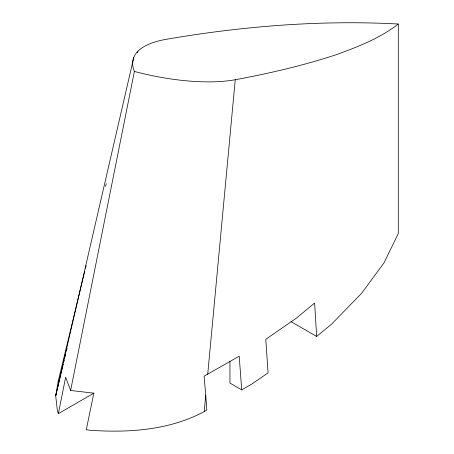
<?xml version="1.0" encoding="UTF-8"?>
<svg xmlns="http://www.w3.org/2000/svg" width="454" height="454" viewBox="0 0 454 454"><rect width="100%" height="100%" fill="white"/><g stroke="black" fill="none" stroke-linecap="round" stroke-linejoin="round"><path stroke-width="0.68" d="M93.984 393.085L58.367 413.651L65.648 377.217L70.625 390.457L93.836 393.17L86.277 429.762L90.579 430.301C129.101 432.889 169.637 430.216 204.232 411.54L205.753 395.247L204.09 376.207L239.213 356.197L241.698 389.861L252.066 383.863L268.081 372.865L265.777 339.308L296.349 318.163L314.622 303.045L316.654 336.448L290.935 321.602M207.699 374.436L235.246 79.734C269.528 73.355 303.561 65.512 336.686 54.525C358.251 46.666 380.021 38.244 398.294 24.011L398.294 233.509L384.073 262.764L361.719 293.153L331.761 323.952L316.654 336.448M84.62 271.781L58.203 381.286L55.706 395.843L57.437 411.165L58.367 413.651M70.625 390.457L134.373 71.448A123.357 44.151 14.3 0 1 165.466 39.447C242.232 26.196 320.416 19.863 398.294 24.011M133.805 57.357L55.706 395.843L61.455 371.73M61.784 370.351L63.259 364.153M63.588 362.774L64.241 360.016M64.57 358.643L65.558 354.506M66.38 351.061L67.033 348.309M105.612 186.418L106.27 183.66M85.448 268.337L86.112 265.579M58.203 381.286L58.804 380.066M204.232 411.54L206.842 410.03L205.753 395.247M241.698 389.861L229.945 383.08L229.945 361.356M235.246 79.734A123.357 44.151 14.3 0 1 134.373 71.448M137.789 51.393L137.46 52.772L137.789 51.393"/></g></svg>
